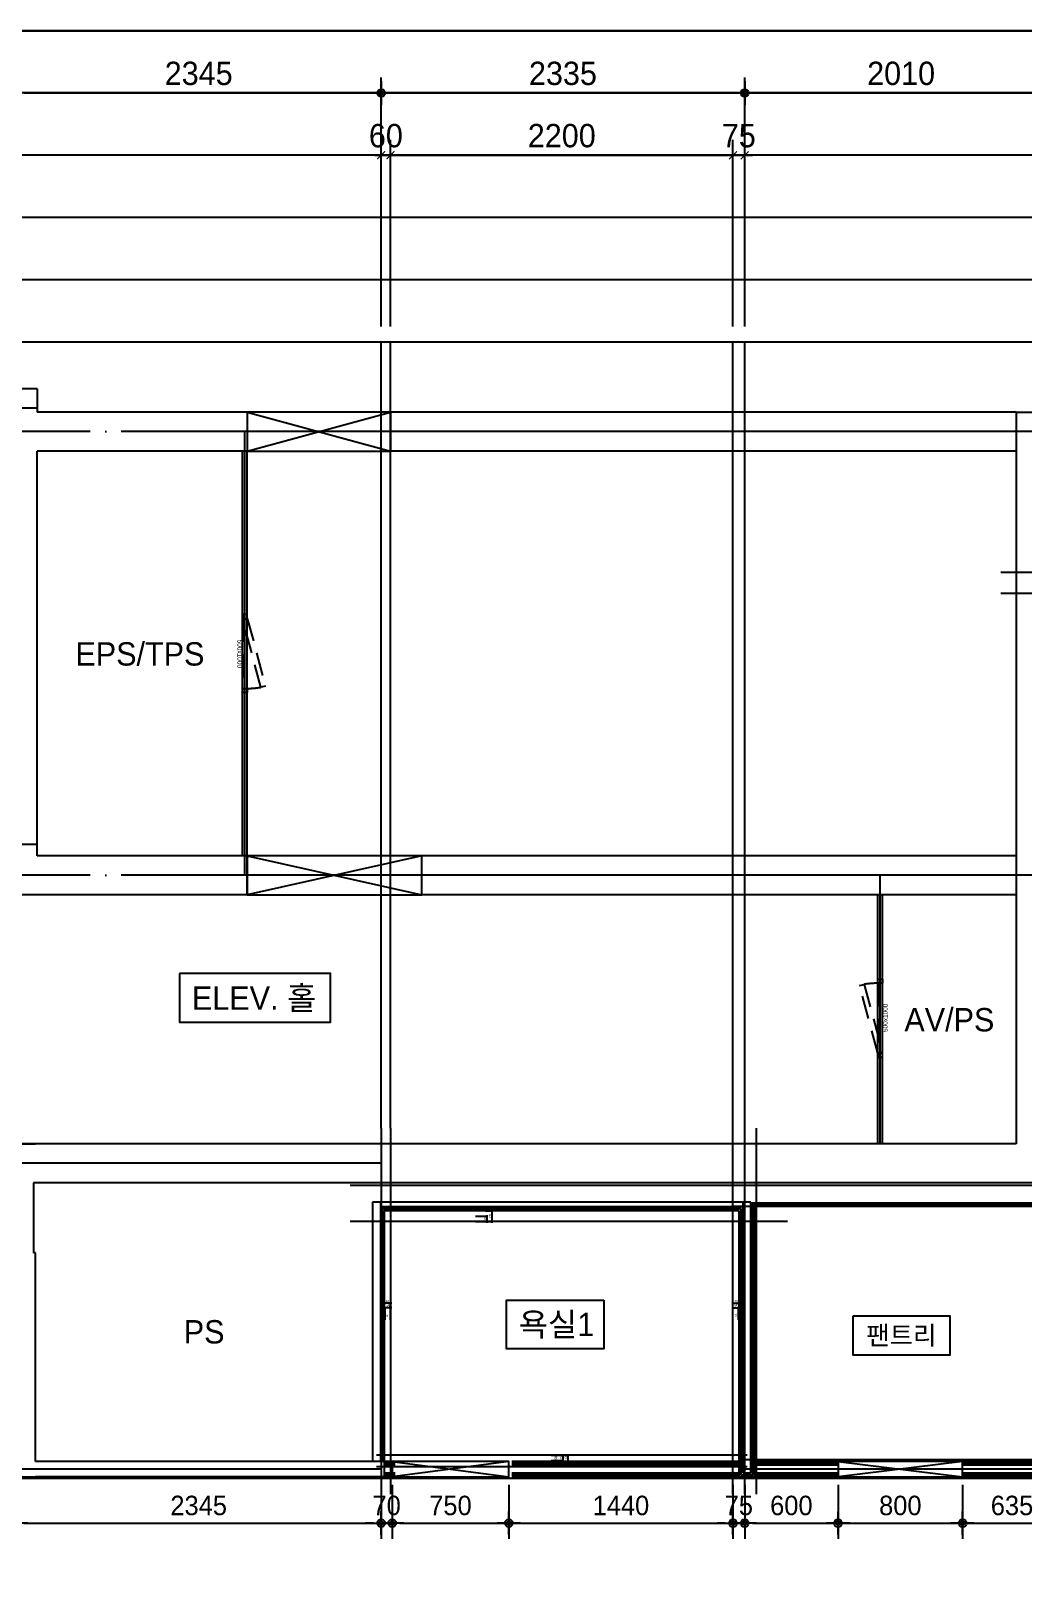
# Model space of a CAD drawing. Header units: millimetres. Extents: x 0 to 92204, y -190080 to 23760.
# Drawn here: x 69411 to 75787, y -176458 to -166588 of the extents above; entities that cross this region are included whole.
import ezdxf
from ezdxf.enums import TextEntityAlignment as Align

# ---------------------------------------------------------------- set-up
doc = ezdxf.new("R2010")
doc.units = ezdxf.units.MM
doc.header["$LTSCALE"] = 100
for name, pattern in [('AUDIT_D_220706163347-0', [0]), ('CEN', [62, 60, -1, 0, -1]), ('xr-101_102동-2F$0$HID', [2.3, 1.5, -0.8])]:
    doc.linetypes.add(name, pattern=pattern)
doc.layers.get('defpoints').update_dxf_attribs({"color": 139})
for name, color, linetype in [('A-STEEL', 4, 'Continuous'), ('AA-XXXX-DIMS', 7, 'Continuous'), ('AA-XXXX-TEXT#LEV', 3, 'Continuous'), ('CEN_CON', 1, 'CEN'), ('CEN_WALL', 12, 'CEN'), ('CONC', 2, 'Continuous'), ('DIM', 7, 'AUDIT_D_220706163347-0'), ('ELE3_CON', 7, 'Continuous'), ('MC', 135, 'Continuous'), ('ROM', 7, 'AUDIT_D_220706163347-0'), ('WAL_DRY', 7, 'Continuous'), ('xr-101_102동-2F$0$AA-DWXM-DOOR(PS점검구)', 4, 'xr-101_102동-2F$0$HID'), ('실명', 3, 'AUDIT_D_220706163347-0'), ('실명박스', 7, 'AUDIT_D_220706163347-0'), ('창호-open', 4, 'Continuous')]:
    doc.layers.add(name, color=color, linetype=linetype)
for name, color, linetype, plot in [('AA-XXXX-MC', 153, 'AUDIT_D_220706163347-0', False), ('Defpoint', 135, 'Continuous', False), ('U-131B(확장)$0$MC', 135, 'Continuous', False), ('xr-101_102동-2F$0$DEFPOINT', 231, 'Continuous', False)]:
    doc.layers.add(name, color=color, linetype=linetype, plot=plot)
doc.styles.add('HAUD01', font='Dotum.ttf')
doc.styles.add('xr-101_102동-2F$0$HAUD01', font='Dotum.ttf')
doc.styles.add('돋움', font='Dotum.ttf')
doc.styles.add('맑은고딕', font='malgun.ttf', dxfattribs={"width": 0.9})
doc.dimstyles.new('DIM-50', dxfattribs={"dimscale": 50, "dimtxt": 3, "dimasz": 1, "dimexe": 2, "dimexo": 2, "dimgap": 1, "dimtad": 1, "dimdec": 0, "dimzin": 0, "dimdsep": 46, "dimtxsty": '맑은고딕', "dimblk1": 'DIMDOT', "dimblk2": 'DIMDOT', "dimsah": 1, "dimcen": 0.09, "dimdle": 2, "dimclrd": 7, "dimclre": 7, "dimclrt": 3, "dimadec": 0, "dimazin": 0, "dimtfac": 1, "dimtdec": 0, "dimtix": 1, "dimtmove": 2, "dimatfit": 3, "dimldrblk": 'DIMDOT', "dimfxl": 1, "dimtolj": 1, "dimtzin": 0, "dimarcsym": 0})
doc.dimstyles.new('HAUD-100', dxfattribs={"dimscale": 100, "dimtxt": 3, "dimasz": 1, "dimexe": 0, "dimexo": 3, "dimgap": 1, "dimtad": 1, "dimdec": 0, "dimdsep": 46, "dimlunit": 6, "dimtxsty": 'HAUD01', "dimblk": 'DIMDOT', "dimcen": 2.5, "dimdle": 1.5, "dimclrd": 7, "dimclre": 7, "dimclrt": 3, "dimadec": 0, "dimazin": 0, "dimtfac": 1, "dimtdec": 0, "dimtix": 1, "dimtmove": 2, "dimatfit": 3, "dimfxl": 1, "dimtvp": 1, "dimtolj": 1, "dimtzin": 0, "dimarcsym": 0})
doc.dimstyles.new('MCDIM-50', dxfattribs={"dimscale": 50, "dimtxt": 3, "dimasz": 1, "dimexe": 2, "dimexo": 2, "dimgap": 1, "dimtad": 1, "dimdec": 0, "dimzin": 0, "dimdsep": 46, "dimtxsty": '맑은고딕', "dimblk1": 'ARCHTICK', "dimblk2": 'ARCHTICK', "dimsah": 1, "dimcen": 0.09, "dimdle": 2, "dimclrd": 7, "dimclre": 7, "dimclrt": 3, "dimadec": 0, "dimazin": 0, "dimtfac": 1, "dimtdec": 0, "dimtix": 1, "dimtmove": 2, "dimatfit": 3, "dimldrblk": 'ARCHTICK', "dimfxl": 1, "dimtolj": 1, "dimtzin": 0, "dimarcsym": 0})
doc.dimstyles.new('내부100', dxfattribs={"dimscale": 50, "dimtxt": 2.5, "dimasz": 1, "dimexe": 2, "dimexo": 1, "dimgap": 1, "dimtad": 1, "dimdec": 0, "dimzin": 0, "dimdsep": 46, "dimtxsty": '돋움', "dimblk1": 'DIMDOT', "dimblk2": 'DIMDOT', "dimsah": 1, "dimcen": 0.09, "dimdle": 2, "dimclrd": 7, "dimclre": 7, "dimclrt": 3, "dimadec": 0, "dimazin": 0, "dimtfac": 1, "dimtdec": 0, "dimtix": 1, "dimtmove": 2, "dimatfit": 3, "dimldrblk": 'DIMDOT', "dimfxl": 1, "dimtolj": 1, "dimtzin": 0, "dimarcsym": 0})

# ---------------------------------------------------------------- blocks, each defined once
blk = doc.blocks.new('A$C38A1636F')
at = {"layer": 'xr-101_102동-2F$0$AA-DWXM-DOOR(PS점검구)'}
for p, q in [((225, 0), (-225, 0)), ((-225, -30), (225, -30))]:
    blk.add_line(p, q, dxfattribs=at)
for points in [[(-250, 0), (-225, 0), (-225, -30), (-250, -30)], [(250, 0), (225, 0), (225, -30), (250, -30)], [(-209.7, -146.5), (-217.4, -117.5), (217.2, -1), (225, -30)]]:
    blk.add_lwpolyline(points, close=True, dxfattribs=at)
blk.add_arc((385.2, -21.3), 610.2, 180.81816, 189.07051, dxfattribs=at)
at = {"layer": 'xr-101_102동-2F$0$DEFPOINT', "style": 'xr-101_102동-2F$0$HAUD01'}
blk.add_text('500x1000', height=30, rotation=180, dxfattribs=at).set_placement((-2.5, 18.6), align=Align.MIDDLE_CENTER)
blk = doc.blocks.new('CO-101-23F', base_point=(132164.9, -37223.7))
at = {"layer": 'A-STEEL'}
for p, q in [((139694.9, -35373.7), (139694.9, -32773.7)), ((139724.9, -35373.7), (139724.9, -32773.7)), ((143774.9, -37223.7), (143774.9, -35623.7)), ((143804.9, -37223.7), (143804.9, -35623.7))]:
    blk.add_line(p, q, dxfattribs=at)
at = {"layer": 'CEN_CON'}
for p, q in [((138374.9, -32498.7), (135174.9, -32498.7)), ((144914.9, -32648.7), (138124.9, -32648.7)), ((135174.9, -35298.7), (138374.9, -35298.7)), ((144914.9, -35498.7), (138124.9, -35498.7)), ((143789.9, -37223.7), (143789.9, -35498.7))]:
    blk.add_line(p, q, dxfattribs=at)
at = {"layer": 'CEN_WALL'}
blk.add_line((139709.9, -35498.7), (139709.9, -32648.7), dxfattribs=at)
at = {"layer": 'CONC', "color": 2}
for p, q in [((138374.9, -32373.7), (135174.9, -32373.7)), ((138374.9, -32373.7), (138374.9, -32523.7)), ((139724.9, -32523.7), (138374.9, -32523.7)), ((139724.9, -32523.7), (139724.9, -32773.7)), ((144664.9, -32523.7), (140644.9, -32523.7)), ((140644.9, -32523.7), (140644.9, -32773.7)), ((138374.9, -35373.7), (138374.9, -32773.7)), ((139724.9, -32773.7), (138374.9, -32773.7)), ((144664.9, -32773.7), (140644.9, -32773.7)), ((139724.9, -35373.7), (138374.9, -35373.7)), ((139724.9, -35623.7), (139724.9, -35373.7)), ((144664.9, -35373.7), (140844.9, -35373.7)), ((140844.9, -35623.7), (140844.9, -35373.7)), ((139724.9, -35623.7), (138124.9, -35623.7)), ((144664.9, -35623.7), (140844.9, -35623.7))]:
    blk.add_line(p, q, dxfattribs=at)
at = {"layer": 'ELE3_CON'}
blk.add_line((139724.9, -32773.7), (140644.9, -32773.7), dxfattribs=at)
at = {"layer": 'AA-XXXX-TEXT#LEV'}
for p, rotation in [((139694.9, -34073.7), 89.99999999999999), ((143804.9, -36416.8), 270)]:
    blk.add_blockref('A$C38A1636F', p, dxfattribs=dict(at, rotation=rotation))
blk = doc.blocks.new('_Oblique')
at = {"color": 0, "linetype": 'ByBlock', "lineweight": -2}
blk.add_line((-0.5, -0.5), (0.5, 0.5), dxfattribs=at)
blk = doc.blocks.new('*D3975')
at = {"layer": 'Defpoint', "color": 7, "lineweight": -2, "transparency": 16777216}
for p, q in [((661.5, 1532.5), (661.5, 1582.5)), ((585.3, 1575), (661.5, 1575)), ((585.3, 1540), (661.5, 1540))]:
    blk.add_line(p, q, dxfattribs=at)
at = {"layer": 'defpoints', "color": 0, "transparency": 16777216}
for p in [(570.3, 1575), (570.3, 1540), (661.5, 1575)]:
    blk.add_point(p, dxfattribs=at)
at = {"layer": 'Defpoint', "color": 7, "lineweight": -2, "transparency": 16777216, "xscale": 5, "yscale": 5, "zscale": 5}
for p, rotation in [((661.5, 1575), 90), ((661.5, 1540), 270)]:
    blk.add_blockref('_Oblique', p, dxfattribs=dict(at, rotation=rotation))
at = {"layer": 'Defpoint', "color": 3, "transparency": 16777216, "insert": (649, 1557.5), "char_height": 15, "attachment_point": 5, "rotation": 90, "style": 'HAUD01'}
blk.add_mtext('\\A1;35', dxfattribs=at)
blk = doc.blocks.new('*D3976')
at = {"layer": 'Defpoint', "color": 7, "lineweight": -2, "transparency": 16777216}
for p, q in [((649.3, 1610), (692.3, 1610)), ((692.3, 1532.5), (692.3, 1617.5)), ((649.3, 1540), (692.3, 1540))]:
    blk.add_line(p, q, dxfattribs=at)
at = {"layer": 'defpoints', "color": 0, "transparency": 16777216}
for p in [(634.3, 1610), (692.3, 1610), (634.3, 1540)]:
    blk.add_point(p, dxfattribs=at)
at = {"layer": 'Defpoint', "color": 7, "lineweight": -2, "transparency": 16777216, "xscale": 5, "yscale": 5, "zscale": 5}
for p, rotation in [((692.3, 1610), 90), ((692.3, 1540), 270)]:
    blk.add_blockref('_Oblique', p, dxfattribs=dict(at, rotation=rotation))
at = {"layer": 'Defpoint', "color": 3, "transparency": 16777216, "insert": (679.8, 1575), "char_height": 15, "attachment_point": 5, "rotation": 90, "style": 'HAUD01'}
blk.add_mtext('\\A1;70', dxfattribs=at)
blk = doc.blocks.new('*D3977')
at = {"layer": 'Defpoint', "color": 7, "lineweight": -2, "transparency": 16777216}
for p, q in [((1135.5, 40), (1178.5, 40)), ((1178.5, 47.5), (1178.5, -7.5)), ((1135.5, 0), (1178.5, 0))]:
    blk.add_line(p, q, dxfattribs=at)
at = {"layer": 'defpoints', "color": 0, "transparency": 16777216}
for p in [(1120.5, 40), (1120.5, 0), (1178.5, 0)]:
    blk.add_point(p, dxfattribs=at)
at = {"layer": 'Defpoint', "color": 7, "lineweight": -2, "transparency": 16777216, "xscale": 5, "yscale": 5, "zscale": 5}
for p, rotation in [((1178.5, 40), 90), ((1178.5, 0), 270)]:
    blk.add_blockref('_Oblique', p, dxfattribs=dict(at, rotation=rotation))
at = {"layer": 'Defpoint', "color": 3, "transparency": 16777216, "insert": (1166, 20), "char_height": 15, "attachment_point": 5, "rotation": 90, "style": 'HAUD01'}
blk.add_mtext('\\A1;40', dxfattribs=at)
blk = doc.blocks.new('*D3978')
at = {"layer": 'Defpoint', "color": 7, "lineweight": -2, "transparency": 16777216}
for p, q in [((1071.5, 40), (1147.7, 40)), ((1071.5, 5), (1147.7, 5)), ((1147.7, 47.5), (1147.7, -2.5))]:
    blk.add_line(p, q, dxfattribs=at)
at = {"layer": 'defpoints', "color": 0, "transparency": 16777216}
for p in [(1056.5, 40), (1056.5, 5), (1147.7, 5)]:
    blk.add_point(p, dxfattribs=at)
at = {"layer": 'Defpoint', "color": 7, "lineweight": -2, "transparency": 16777216, "xscale": 5, "yscale": 5, "zscale": 5}
for p, rotation in [((1147.7, 40), 90), ((1147.7, 5), 270)]:
    blk.add_blockref('_Oblique', p, dxfattribs=dict(at, rotation=rotation))
at = {"layer": 'Defpoint', "color": 3, "transparency": 16777216, "insert": (1135.2, 22.5), "char_height": 15, "attachment_point": 5, "rotation": 90, "style": 'HAUD01'}
blk.add_mtext('\\A1;35', dxfattribs=at)
blk = doc.blocks.new('*D3979')
at = {"layer": 'Defpoint', "color": 7, "lineweight": -2, "transparency": 16777216}
for p, q in [((2232.5, 985.6), (2282.5, 985.6)), ((2240, 909.4), (2240, 985.6)), ((2275, 909.4), (2275, 985.6))]:
    blk.add_line(p, q, dxfattribs=at)
at = {"layer": 'defpoints', "color": 0, "transparency": 16777216}
for p in [(2240, 894.4), (2275, 985.6), (2275, 894.4)]:
    blk.add_point(p, dxfattribs=at)
at = {"layer": 'Defpoint', "color": 7, "lineweight": -2, "transparency": 16777216, "xscale": 5, "yscale": 5, "zscale": 5, "rotation": 180}
blk.add_blockref('_Oblique', (2240, 985.6), dxfattribs=at)
at = {"layer": 'Defpoint', "color": 7, "lineweight": -2, "transparency": 16777216, "xscale": 5, "yscale": 5, "zscale": 5}
blk.add_blockref('_Oblique', (2275, 985.6), dxfattribs=at)
at = {"layer": 'Defpoint', "color": 3, "transparency": 16777216, "insert": (2257.5, 998.2), "char_height": 15, "attachment_point": 5, "style": 'HAUD01'}
blk.add_mtext('\\A1;35', dxfattribs=at)
blk = doc.blocks.new('*D3980')
at = {"layer": 'Defpoint', "color": 7, "lineweight": -2, "transparency": 16777216}
for p, q in [((2232.5, 1016.5), (2287.5, 1016.5)), ((2240, 973.4), (2240, 1016.5)), ((2280, 973.4), (2280, 1016.5))]:
    blk.add_line(p, q, dxfattribs=at)
at = {"layer": 'defpoints', "color": 0, "transparency": 16777216}
for p in [(2280, 1016.5), (2240, 958.4), (2280, 958.4)]:
    blk.add_point(p, dxfattribs=at)
at = {"layer": 'Defpoint', "color": 7, "lineweight": -2, "transparency": 16777216, "xscale": 5, "yscale": 5, "zscale": 5, "rotation": 180}
blk.add_blockref('_Oblique', (2240, 1016.5), dxfattribs=at)
at = {"layer": 'Defpoint', "color": 7, "lineweight": -2, "transparency": 16777216, "xscale": 5, "yscale": 5, "zscale": 5}
blk.add_blockref('_Oblique', (2280, 1016.5), dxfattribs=at)
at = {"layer": 'Defpoint', "color": 3, "transparency": 16777216, "insert": (2260, 1029), "char_height": 15, "attachment_point": 5, "style": 'HAUD01'}
blk.add_mtext('\\A1;40', dxfattribs=at)
blk = doc.blocks.new('*D3981')
at = {"layer": 'Defpoint', "color": 7, "lineweight": -2, "transparency": 16777216}
for p, q in [((47.5, 985.6), (-2.5, 985.6)), ((5, 909.4), (5, 985.6)), ((40, 909.4), (40, 985.6))]:
    blk.add_line(p, q, dxfattribs=at)
at = {"layer": 'defpoints', "color": 0, "transparency": 16777216}
for p in [(5, 985.6), (5, 894.4), (40, 894.4)]:
    blk.add_point(p, dxfattribs=at)
at = {"layer": 'Defpoint', "color": 7, "lineweight": -2, "transparency": 16777216, "xscale": 5, "yscale": 5, "zscale": 5, "rotation": 180}
blk.add_blockref('_Oblique', (5, 985.6), dxfattribs=at)
at = {"layer": 'Defpoint', "color": 7, "lineweight": -2, "transparency": 16777216, "xscale": 5, "yscale": 5, "zscale": 5}
blk.add_blockref('_Oblique', (40, 985.6), dxfattribs=at)
at = {"layer": 'Defpoint', "color": 3, "transparency": 16777216, "insert": (22.5, 998.2), "char_height": 15, "attachment_point": 5, "style": 'HAUD01'}
blk.add_mtext('\\A1;35', dxfattribs=at)
blk = doc.blocks.new('*D3982')
at = {"layer": 'Defpoint', "color": 7, "lineweight": -2, "transparency": 16777216}
for p, q in [((47.5, 1016.5), (-7.5, 1016.5)), ((0, 973.4), (0, 1016.5)), ((40, 973.4), (40, 1016.5))]:
    blk.add_line(p, q, dxfattribs=at)
at = {"layer": 'defpoints', "color": 0, "transparency": 16777216}
for p in [(0, 1016.5), (0, 958.4), (40, 958.4)]:
    blk.add_point(p, dxfattribs=at)
at = {"layer": 'Defpoint', "color": 7, "lineweight": -2, "transparency": 16777216, "xscale": 5, "yscale": 5, "zscale": 5, "rotation": 180}
blk.add_blockref('_Oblique', (0, 1016.5), dxfattribs=at)
at = {"layer": 'Defpoint', "color": 7, "lineweight": -2, "transparency": 16777216, "xscale": 5, "yscale": 5, "zscale": 5}
blk.add_blockref('_Oblique', (40, 1016.5), dxfattribs=at)
at = {"layer": 'Defpoint', "color": 3, "transparency": 16777216, "insert": (20, 1029), "char_height": 15, "attachment_point": 5, "style": 'HAUD01'}
blk.add_mtext('\\A1;40', dxfattribs=at)
blk = doc.blocks.new('DIMDOT')
at = {"layer": 'AA-XXXX-DIMS'}
for p, q in [((-1.5, 0), (1.5, 0)), ((0, -1.5), (0, 1.5))]:
    blk.add_line(p, q, dxfattribs=at)
for radius in [0.5, 0.25]:
    blk.add_circle((0, 0), radius, dxfattribs=at)
blk = doc.blocks.new('*D2509')
at = {"layer": 'defpoints', "color": 0, "transparency": 16777216}
for p in [(21508.8, -190748.2), (19163.8, -192348.2), (21508.8, -192348.2)]:
    blk.add_point(p, dxfattribs=at)
at = {"layer": 'DIM', "color": 7, "lineweight": -2, "transparency": 16777216}
for p, q in [((19163.8, -192248.2), (19163.8, -190648.2)), ((21508.8, -192248.2), (21508.8, -190648.2)), ((19213.8, -190748.2), (21458.8, -190748.2))]:
    blk.add_line(p, q, dxfattribs=at)
at = {"layer": 'DIM', "color": 7, "lineweight": -2, "transparency": 16777216, "xscale": 50, "yscale": 50, "zscale": 50, "rotation": 180}
blk.add_blockref('DIMDOT', (19163.8, -190748.2), dxfattribs=at)
at = {"layer": 'DIM', "color": 7, "lineweight": -2, "transparency": 16777216, "xscale": 50, "yscale": 50, "zscale": 50}
blk.add_blockref('DIMDOT', (21508.8, -190748.2), dxfattribs=at)
at = {"layer": 'DIM', "color": 3, "transparency": 16777216, "insert": (20336.3, -190623.1), "char_height": 150, "attachment_point": 5, "style": 'HAUD01'}
blk.add_mtext('\\A1;2345', dxfattribs=at)
blk = doc.blocks.new('*D2510')
at = {"layer": 'defpoints', "color": 0, "transparency": 16777216}
for p in [(23843.8, -190748.2), (21508.8, -192348.2), (23843.8, -192348.2)]:
    blk.add_point(p, dxfattribs=at)
at = {"layer": 'DIM', "color": 7, "lineweight": -2, "transparency": 16777216}
for p, q in [((21508.8, -192248.2), (21508.8, -190648.2)), ((23843.8, -192248.2), (23843.8, -190648.2)), ((21558.8, -190748.2), (23793.8, -190748.2))]:
    blk.add_line(p, q, dxfattribs=at)
at = {"layer": 'DIM', "color": 7, "lineweight": -2, "transparency": 16777216, "xscale": 50, "yscale": 50, "zscale": 50, "rotation": 180}
blk.add_blockref('DIMDOT', (21508.8, -190748.2), dxfattribs=at)
at = {"layer": 'DIM', "color": 7, "lineweight": -2, "transparency": 16777216, "xscale": 50, "yscale": 50, "zscale": 50}
blk.add_blockref('DIMDOT', (23843.8, -190748.2), dxfattribs=at)
at = {"layer": 'DIM', "color": 3, "transparency": 16777216, "insert": (22676.3, -190623.1), "char_height": 150, "attachment_point": 5, "style": 'HAUD01'}
blk.add_mtext('\\A1;2335', dxfattribs=at)
blk = doc.blocks.new('*D2511')
at = {"layer": 'defpoints', "color": 0, "transparency": 16777216}
for p in [(25853.8, -190748.2), (23843.8, -192348.2), (25853.8, -192348.2)]:
    blk.add_point(p, dxfattribs=at)
at = {"layer": 'DIM', "color": 7, "lineweight": -2, "transparency": 16777216}
for p, q in [((23843.8, -192248.2), (23843.8, -190648.2)), ((25853.8, -192248.2), (25853.8, -190648.2)), ((23893.8, -190748.2), (25803.8, -190748.2))]:
    blk.add_line(p, q, dxfattribs=at)
at = {"layer": 'DIM', "color": 7, "lineweight": -2, "transparency": 16777216, "xscale": 50, "yscale": 50, "zscale": 50, "rotation": 180}
blk.add_blockref('DIMDOT', (23843.8, -190748.2), dxfattribs=at)
at = {"layer": 'DIM', "color": 7, "lineweight": -2, "transparency": 16777216, "xscale": 50, "yscale": 50, "zscale": 50}
blk.add_blockref('DIMDOT', (25853.8, -190748.2), dxfattribs=at)
at = {"layer": 'DIM', "color": 3, "transparency": 16777216, "insert": (24848.8, -190623.1), "char_height": 150, "attachment_point": 5, "style": 'HAUD01'}
blk.add_mtext('\\A1;2010', dxfattribs=at)
blk = doc.blocks.new('*D2515')
at = {"layer": 'defpoints', "color": 0, "transparency": 16777216}
for p in [(31543.8, -190348.2), (4533.8, -192348.2), (31543.8, -192348.2)]:
    blk.add_point(p, dxfattribs=at)
at = {"layer": 'DIM', "color": 7, "lineweight": -2, "transparency": 16777216}
for p, q in [((4533.8, -192248.2), (4533.8, -190248.2)), ((31543.8, -192248.2), (31543.8, -190248.2)), ((4583.8, -190348.2), (31493.8, -190348.2))]:
    blk.add_line(p, q, dxfattribs=at)
at = {"layer": 'DIM', "color": 7, "lineweight": -2, "transparency": 16777216, "xscale": 50, "yscale": 50, "zscale": 50, "rotation": 180}
blk.add_blockref('DIMDOT', (4533.8, -190348.2), dxfattribs=at)
at = {"layer": 'DIM', "color": 7, "lineweight": -2, "transparency": 16777216, "xscale": 50, "yscale": 50, "zscale": 50}
blk.add_blockref('DIMDOT', (31543.8, -190348.2), dxfattribs=at)
at = {"layer": 'DIM', "color": 3, "transparency": 16777216, "insert": (18038.8, -190223.1), "char_height": 150, "attachment_point": 5, "style": 'HAUD01'}
blk.add_mtext('\\A1;27010', dxfattribs=at)
blk = doc.blocks.new('_ArchTick')
at = {"color": 0, "linetype": 'ByBlock', "const_width": 0.15}
blk.add_lwpolyline([(-0.5, -0.5), (0.5, 0.5)], dxfattribs=at)
blk = doc.blocks.new('*D2528')
at = {"layer": 'defpoints', "color": 0, "linetype": 'ByBlock', "transparency": 16777216}
for p in [(21568.8, -191148.2), (21508.8, -192348.2), (21568.8, -192348.2)]:
    blk.add_point(p, dxfattribs=at)
at = {"layer": 'DIM', "color": 7, "linetype": 'ByBlock', "lineweight": -2, "transparency": 16777216}
for p, q in [((21508.8, -192248.2), (21508.8, -191048.2)), ((21568.8, -192248.2), (21568.8, -191048.2)), ((21508.8, -191148.2), (21458.8, -191148.2)), ((21508.8, -191148.2), (21568.8, -191148.2)), ((21568.8, -191148.2), (21618.8, -191148.2))]:
    blk.add_line(p, q, dxfattribs=at)
at = {"layer": 'DIM', "color": 7, "linetype": 'ByBlock', "lineweight": -2, "transparency": 16777216, "xscale": 50, "yscale": 50, "zscale": 50}
blk.add_blockref('_ArchTick', (21508.8, -191148.2), dxfattribs=at)
at = {"layer": 'DIM', "color": 7, "linetype": 'ByBlock', "lineweight": -2, "transparency": 16777216, "xscale": 50, "yscale": 50, "zscale": 50, "rotation": 180}
blk.add_blockref('_ArchTick', (21568.8, -191148.2), dxfattribs=at)
at = {"layer": 'DIM', "color": 3, "linetype": 'ByBlock', "transparency": 16777216, "insert": (21538.8, -191023.1), "char_height": 150, "attachment_point": 5, "style": 'HAUD01'}
blk.add_mtext('\\A1;60', dxfattribs=at)
blk = doc.blocks.new('*D2529')
at = {"layer": 'defpoints', "color": 0, "linetype": 'ByBlock', "transparency": 16777216}
for p in [(23768.8, -191148.2), (21568.8, -192348.2), (23768.8, -192348.2)]:
    blk.add_point(p, dxfattribs=at)
at = {"layer": 'DIM', "color": 7, "linetype": 'ByBlock', "lineweight": -2, "transparency": 16777216}
for p, q in [((21568.8, -192248.2), (21568.8, -191048.2)), ((23768.8, -192248.2), (23768.8, -191048.2)), ((21468.8, -191148.2), (23868.8, -191148.2))]:
    blk.add_line(p, q, dxfattribs=at)
at = {"layer": 'DIM', "color": 7, "linetype": 'ByBlock', "lineweight": -2, "transparency": 16777216, "xscale": 50, "yscale": 50, "zscale": 50, "rotation": 180}
blk.add_blockref('_ArchTick', (21568.8, -191148.2), dxfattribs=at)
at = {"layer": 'DIM', "color": 7, "linetype": 'ByBlock', "lineweight": -2, "transparency": 16777216, "xscale": 50, "yscale": 50, "zscale": 50}
blk.add_blockref('_ArchTick', (23768.8, -191148.2), dxfattribs=at)
at = {"layer": 'DIM', "color": 3, "linetype": 'ByBlock', "transparency": 16777216, "insert": (22668.8, -191023.1), "char_height": 150, "attachment_point": 5, "style": 'HAUD01'}
blk.add_mtext('\\A1;2200', dxfattribs=at)
blk = doc.blocks.new('*D2530')
at = {"layer": 'defpoints', "color": 0, "linetype": 'ByBlock', "transparency": 16777216}
for p in [(23843.8, -191148.2), (23768.8, -192348.2), (23843.8, -192348.2)]:
    blk.add_point(p, dxfattribs=at)
at = {"layer": 'DIM', "color": 7, "linetype": 'ByBlock', "lineweight": -2, "transparency": 16777216}
for p, q in [((23768.8, -192248.2), (23768.8, -191048.2)), ((23843.8, -192248.2), (23843.8, -191048.2)), ((23768.8, -191148.2), (23718.8, -191148.2)), ((23768.8, -191148.2), (23843.8, -191148.2)), ((23843.8, -191148.2), (23893.8, -191148.2))]:
    blk.add_line(p, q, dxfattribs=at)
at = {"layer": 'DIM', "color": 7, "linetype": 'ByBlock', "lineweight": -2, "transparency": 16777216, "xscale": 50, "yscale": 50, "zscale": 50}
blk.add_blockref('_ArchTick', (23768.8, -191148.2), dxfattribs=at)
at = {"layer": 'DIM', "color": 7, "linetype": 'ByBlock', "lineweight": -2, "transparency": 16777216, "xscale": 50, "yscale": 50, "zscale": 50, "rotation": 180}
blk.add_blockref('_ArchTick', (23843.8, -191148.2), dxfattribs=at)
at = {"layer": 'DIM', "color": 3, "linetype": 'ByBlock', "transparency": 16777216, "insert": (23806.3, -191023.1), "char_height": 150, "attachment_point": 5, "style": 'HAUD01'}
blk.add_mtext('\\A1;75', dxfattribs=at)
blk = doc.blocks.new('*D1522')
at = {"layer": 'defpoints', "color": 0, "transparency": 16777216}
for p in [(69317.7, -175878.2), (71662.7, -175878.2), (71662.7, -176174.6)]:
    blk.add_point(p, dxfattribs=at)
at = {"layer": 'DIM', "color": 7, "lineweight": -2, "transparency": 16777216}
for p, q in [((69317.7, -175928.2), (69317.7, -176274.6)), ((71662.7, -175928.2), (71662.7, -176274.6)), ((69367.7, -176174.6), (71612.7, -176174.6))]:
    blk.add_line(p, q, dxfattribs=at)
at = {"layer": 'DIM', "color": 7, "lineweight": -2, "transparency": 16777216, "xscale": 50, "yscale": 50, "zscale": 50, "rotation": 180}
blk.add_blockref('DIMDOT', (69317.7, -176174.6), dxfattribs=at)
at = {"layer": 'DIM', "color": 7, "lineweight": -2, "transparency": 16777216, "xscale": 50, "yscale": 50, "zscale": 50}
blk.add_blockref('DIMDOT', (71662.7, -176174.6), dxfattribs=at)
at = {"layer": 'DIM', "color": 3, "transparency": 16777216, "insert": (70490.2, -176062), "char_height": 125, "attachment_point": 5, "style": '돋움'}
blk.add_mtext('\\A1;2345', dxfattribs=at)
blk = doc.blocks.new('*D1523')
at = {"layer": 'defpoints', "color": 0, "transparency": 16777216}
for p in [(71662.7, -175878.2), (71732.7, -175878.2), (71732.7, -176174.6)]:
    blk.add_point(p, dxfattribs=at)
at = {"layer": 'DIM', "color": 7, "lineweight": -2, "transparency": 16777216}
for p, q in [((71662.7, -175928.2), (71662.7, -176274.6)), ((71732.7, -175928.2), (71732.7, -176274.6)), ((71612.7, -176174.6), (71562.7, -176174.6)), ((71662.7, -176174.6), (71732.7, -176174.6)), ((71782.7, -176174.6), (71832.7, -176174.6))]:
    blk.add_line(p, q, dxfattribs=at)
at = {"layer": 'DIM', "color": 7, "lineweight": -2, "transparency": 16777216, "xscale": 50, "yscale": 50, "zscale": 50}
blk.add_blockref('DIMDOT', (71662.7, -176174.6), dxfattribs=at)
at = {"layer": 'DIM', "color": 7, "lineweight": -2, "transparency": 16777216, "xscale": 50, "yscale": 50, "zscale": 50, "rotation": 180}
blk.add_blockref('DIMDOT', (71732.7, -176174.6), dxfattribs=at)
at = {"layer": 'DIM', "color": 3, "transparency": 16777216, "insert": (71697.7, -176062), "char_height": 125, "attachment_point": 5, "style": '돋움'}
blk.add_mtext('\\A1;70', dxfattribs=at)
blk = doc.blocks.new('*D1524')
at = {"layer": 'defpoints', "color": 0, "transparency": 16777216}
for p in [(71732.7, -175878.2), (72482.7, -175878.2), (72482.7, -176174.6)]:
    blk.add_point(p, dxfattribs=at)
at = {"layer": 'DIM', "color": 7, "lineweight": -2, "transparency": 16777216}
for p, q in [((71732.7, -175928.2), (71732.7, -176274.6)), ((72482.7, -175928.2), (72482.7, -176274.6)), ((71782.7, -176174.6), (72432.7, -176174.6))]:
    blk.add_line(p, q, dxfattribs=at)
at = {"layer": 'DIM', "color": 7, "lineweight": -2, "transparency": 16777216, "xscale": 50, "yscale": 50, "zscale": 50, "rotation": 180}
blk.add_blockref('DIMDOT', (71732.7, -176174.6), dxfattribs=at)
at = {"layer": 'DIM', "color": 7, "lineweight": -2, "transparency": 16777216, "xscale": 50, "yscale": 50, "zscale": 50}
blk.add_blockref('DIMDOT', (72482.7, -176174.6), dxfattribs=at)
at = {"layer": 'DIM', "color": 3, "transparency": 16777216, "insert": (72107.7, -176062), "char_height": 125, "attachment_point": 5, "style": '돋움'}
blk.add_mtext('\\A1;750', dxfattribs=at)
blk = doc.blocks.new('*D1525')
at = {"layer": 'defpoints', "color": 0, "transparency": 16777216}
for p in [(72482.7, -175878.2), (73922.7, -175878.2), (73922.7, -176174.6)]:
    blk.add_point(p, dxfattribs=at)
at = {"layer": 'DIM', "color": 7, "lineweight": -2, "transparency": 16777216}
for p, q in [((72482.7, -175928.2), (72482.7, -176274.6)), ((73922.7, -175928.2), (73922.7, -176274.6)), ((72532.7, -176174.6), (73872.7, -176174.6))]:
    blk.add_line(p, q, dxfattribs=at)
at = {"layer": 'DIM', "color": 7, "lineweight": -2, "transparency": 16777216, "xscale": 50, "yscale": 50, "zscale": 50, "rotation": 180}
blk.add_blockref('DIMDOT', (72482.7, -176174.6), dxfattribs=at)
at = {"layer": 'DIM', "color": 7, "lineweight": -2, "transparency": 16777216, "xscale": 50, "yscale": 50, "zscale": 50}
blk.add_blockref('DIMDOT', (73922.7, -176174.6), dxfattribs=at)
at = {"layer": 'DIM', "color": 3, "transparency": 16777216, "insert": (73202.7, -176062), "char_height": 125, "attachment_point": 5, "style": '돋움'}
blk.add_mtext('\\A1;1440', dxfattribs=at)
blk = doc.blocks.new('*D1526')
at = {"layer": 'defpoints', "color": 0, "transparency": 16777216}
for p in [(73922.7, -175878.2), (73997.7, -175878.2), (73997.7, -176174.6)]:
    blk.add_point(p, dxfattribs=at)
at = {"layer": 'DIM', "color": 7, "lineweight": -2, "transparency": 16777216}
for p, q in [((73922.7, -175928.2), (73922.7, -176274.6)), ((73997.7, -175928.2), (73997.7, -176274.6)), ((73872.7, -176174.6), (73822.7, -176174.6)), ((73922.7, -176174.6), (73997.7, -176174.6)), ((74047.7, -176174.6), (74097.7, -176174.6))]:
    blk.add_line(p, q, dxfattribs=at)
at = {"layer": 'DIM', "color": 7, "lineweight": -2, "transparency": 16777216, "xscale": 50, "yscale": 50, "zscale": 50}
blk.add_blockref('DIMDOT', (73922.7, -176174.6), dxfattribs=at)
at = {"layer": 'DIM', "color": 7, "lineweight": -2, "transparency": 16777216, "xscale": 50, "yscale": 50, "zscale": 50, "rotation": 180}
blk.add_blockref('DIMDOT', (73997.7, -176174.6), dxfattribs=at)
at = {"layer": 'DIM', "color": 3, "transparency": 16777216, "insert": (73960.2, -176062), "char_height": 125, "attachment_point": 5, "style": '돋움'}
blk.add_mtext('\\A1;75', dxfattribs=at)
blk = doc.blocks.new('*D1527')
at = {"layer": 'defpoints', "color": 0, "transparency": 16777216}
for p in [(73997.7, -175878.2), (74597.7, -175878.2), (74597.7, -176174.6)]:
    blk.add_point(p, dxfattribs=at)
at = {"layer": 'DIM', "color": 7, "lineweight": -2, "transparency": 16777216}
for p, q in [((73997.7, -175928.2), (73997.7, -176274.6)), ((74597.7, -175928.2), (74597.7, -176274.6)), ((74047.7, -176174.6), (74547.7, -176174.6))]:
    blk.add_line(p, q, dxfattribs=at)
at = {"layer": 'DIM', "color": 7, "lineweight": -2, "transparency": 16777216, "xscale": 50, "yscale": 50, "zscale": 50, "rotation": 180}
blk.add_blockref('DIMDOT', (73997.7, -176174.6), dxfattribs=at)
at = {"layer": 'DIM', "color": 7, "lineweight": -2, "transparency": 16777216, "xscale": 50, "yscale": 50, "zscale": 50}
blk.add_blockref('DIMDOT', (74597.7, -176174.6), dxfattribs=at)
at = {"layer": 'DIM', "color": 3, "transparency": 16777216, "insert": (74297.7, -176062), "char_height": 125, "attachment_point": 5, "style": '돋움'}
blk.add_mtext('\\A1;600', dxfattribs=at)
blk = doc.blocks.new('*D1528')
at = {"layer": 'defpoints', "color": 0, "transparency": 16777216}
for p in [(74597.7, -175878.2), (75397.7, -175878.2), (75397.7, -176174.6)]:
    blk.add_point(p, dxfattribs=at)
at = {"layer": 'DIM', "color": 7, "lineweight": -2, "transparency": 16777216}
for p, q in [((74597.7, -175928.2), (74597.7, -176274.6)), ((75397.7, -175928.2), (75397.7, -176274.6)), ((74647.7, -176174.6), (75347.7, -176174.6))]:
    blk.add_line(p, q, dxfattribs=at)
at = {"layer": 'DIM', "color": 7, "lineweight": -2, "transparency": 16777216, "xscale": 50, "yscale": 50, "zscale": 50, "rotation": 180}
blk.add_blockref('DIMDOT', (74597.7, -176174.6), dxfattribs=at)
at = {"layer": 'DIM', "color": 7, "lineweight": -2, "transparency": 16777216, "xscale": 50, "yscale": 50, "zscale": 50}
blk.add_blockref('DIMDOT', (75397.7, -176174.6), dxfattribs=at)
at = {"layer": 'DIM', "color": 3, "transparency": 16777216, "insert": (74997.7, -176062), "char_height": 125, "attachment_point": 5, "style": '돋움'}
blk.add_mtext('\\A1;800', dxfattribs=at)
blk = doc.blocks.new('*D1529')
at = {"layer": 'defpoints', "color": 0, "transparency": 16777216}
for p in [(75397.7, -175878.2), (76032.7, -175878.2), (76032.7, -176174.6)]:
    blk.add_point(p, dxfattribs=at)
at = {"layer": 'DIM', "color": 7, "lineweight": -2, "transparency": 16777216}
for p, q in [((75397.7, -175928.2), (75397.7, -176274.6)), ((76032.7, -175928.2), (76032.7, -176274.6)), ((75447.7, -176174.6), (75982.7, -176174.6))]:
    blk.add_line(p, q, dxfattribs=at)
at = {"layer": 'DIM', "color": 7, "lineweight": -2, "transparency": 16777216, "xscale": 50, "yscale": 50, "zscale": 50, "rotation": 180}
blk.add_blockref('DIMDOT', (75397.7, -176174.6), dxfattribs=at)
at = {"layer": 'DIM', "color": 7, "lineweight": -2, "transparency": 16777216, "xscale": 50, "yscale": 50, "zscale": 50}
blk.add_blockref('DIMDOT', (76032.7, -176174.6), dxfattribs=at)
at = {"layer": 'DIM', "color": 3, "transparency": 16777216, "insert": (75715.2, -176062), "char_height": 125, "attachment_point": 5, "style": '돋움'}
blk.add_mtext('\\A1;635', dxfattribs=at)
blk = doc.blocks.new('A$C747e36c8')
at = {"layer": 'Defpoint'}
for p, q in [((2280, 1610), (0, 1610)), ((0, 1610), (0, 0)), ((2280, 1610), (2280, 0)), ((0, 0), (70, 0)), ((820, 0), (2280, 0))]:
    blk.add_line(p, q, dxfattribs=at)
at = {"layer": 'Defpoint', "style": 'HAUD01', "width": 0.8}
for p in [(-3.42894, 931.22561), (2249.95269, 931.22561)]:
    blk.add_text('경량', height=15, dxfattribs=at).set_placement(p)
blk.add_text('경량', height=15, rotation=270, dxfattribs=at).set_placement((1093.25867, 38.04311))
at = {"layer": 'Defpoint'}
for base, p1, p2, angle, picture, middle in [((661.51234, 1575), (570.2876, 1540), (570.2876, 1575), 90, '*D3975', (649.00216, 1557.5)), ((692.31821, 1610), (634.31107, 1540), (634.31107, 1610), 90, '*D3976', (679.80803, 1575)), ((0, 1016.45181), (40, 958.44467), (0, 958.44467), 180, '*D3982', (20, 1028.96199)), ((5, 985.64594), (40, 894.4212), (5, 894.4212), 180, '*D3981', (22.5, 998.15612)), ((1147.67899, 5), (1056.45425, 40), (1056.45425, 5), 270, '*D3978', (1135.16882, 22.5)), ((1178.48486, 0), (1120.47772, 40), (1120.47772, 0), 270, '*D3977', (1165.97469, 20))]:
    dim = blk.add_linear_dim(base=base, p1=p1, p2=p2, angle=angle, dimstyle='HAUD-100', override={"dimscale": 5, "dimdec": 4, "dimblk1": 'Oblique', "dimblk2": 'Oblique', "dimsah": 1}, dxfattribs=at)
    dim.commit()
    dim.dimension.update_dxf_attribs({"geometry": picture, "text_midpoint": middle})
for base, p1, p2, picture, middle in [((2280, 1016.45181), (2240, 958.44467), (2280, 958.44467), '*D3980', (2260, 1028.96199)), ((2275, 985.64594), (2240, 894.4212), (2275, 894.4212), '*D3979', (2257.5, 998.15612))]:
    dim = blk.add_linear_dim(base=base, p1=p1, p2=p2, dimstyle='HAUD-100', override={"dimscale": 5, "dimdec": 4, "dimblk1": 'Oblique', "dimblk2": 'Oblique', "dimsah": 1}, dxfattribs=at)
    dim.commit()
    dim.dimension.update_dxf_attribs({"geometry": picture, "text_midpoint": middle})
blk = doc.blocks.new('U-131B(확장)', base_point=(284085.3, -109269.8))
at = {"layer": 'CEN_CON'}
for p, q in [((309900.3, -97419.8), (305345.3, -97419.8)), ((313920.3, -98324.8), (305345.3, -98324.8)), ((301365.3, -102119.8), (299020.3, -102119.8)), ((301165.3, -102259.8), (305945.3, -102259.8))]:
    blk.add_line(p, q, dxfattribs=at)
at = {"layer": 'CEN_WALL'}
for p, q in [((301365.3, -101894.8), (301365.3, -104244.8)), ((303700.3, -104244.8), (303700.3, -101894.8)), ((301365.3, -104084.8), (299020.3, -104084.8)), ((303715.3, -104069.8), (301335.3, -104069.8)), ((305945.3, -104084.8), (303700.3, -104084.8))]:
    blk.add_line(p, q, dxfattribs=at)
at = {"layer": 'CONC'}
for p, q in [((305445.3, -97294.8), (305445.3, -101994.8)), ((305445.3, -97294.8), (311400.3, -97294.8)), ((296685.3, -101994.8), (299145.3, -101994.8)), ((305445.3, -101994.8), (299020.3, -101994.8)), ((305695.3, -102244.8), (299132.3, -102244.8)), ((299132.3, -102244.8), (299132.3, -102694.8)), ((299145.3, -102694.8), (299132.3, -102694.8)), ((299145.3, -104034.8), (299145.3, -102694.8)), ((301385.3, -104034.8), (299145.3, -104034.8)), ((301385.3, -104034.8), (301385.3, -104134.8)), ((299020.3, -104134.8), (299145.3, -104134.8)), ((301385.3, -104134.8), (299145.3, -104134.8))]:
    blk.add_line(p, q, dxfattribs=at)
at = {"layer": 'MC'}
for p, q in [((313920.3, -98459.8), (305345.3, -98459.8)), ((301425.3, -101894.8), (301425.3, -104244.8)), ((303625.3, -104244.8), (303625.3, -101894.8)), ((303775.3, -104244.8), (303775.3, -101894.8)), ((303615.3, -102394.8), (305945.3, -102394.8)), ((303975.3, -102494.8), (301165.3, -102494.8)), ((303715.3, -103994.8), (301335.3, -103994.8)), ((305945.3, -104024.8), (303700.3, -104024.8)), ((305945.3, -104144.8), (299020.3, -104144.8))]:
    blk.add_line(p, q, dxfattribs=at)
at = {"layer": 'U-131B(확장)$0$MC'}
blk.add_line((303625.3, -104244.8), (303625.3, -101894.8), dxfattribs=at)
at = {"layer": 'WAL_DRY'}
for p, q in [((301310.3, -102369.8), (301310.3, -104034.8)), ((301360.3, -102369.8), (301310.3, -102369.8)), ((301360.3, -102369.8), (301360.3, -104034.8)), ((303690.3, -102369.8), (301360.3, -102369.8)), ((303690.3, -102399.8), (301360.3, -102399.8)), ((301372.8, -102412.3), (301372.8, -104034.8)), ((303677.8, -102412.3), (301372.8, -102412.3)), ((301385.3, -102424.8), (301385.3, -104034.8)), ((303665.3, -102424.8), (301385.3, -102424.8)), ((303665.3, -104134.8), (303665.3, -102424.8)), ((303677.8, -104122.3), (303677.8, -102412.3)), ((303690.3, -104109.8), (303690.3, -102369.8)), ((303740.3, -102369.8), (303690.3, -102369.8)), ((303740.3, -104109.8), (303740.3, -102369.8)), ((303740.3, -102374.8), (305635.3, -102374.8)), ((303740.3, -102384.8), (305635.3, -102384.8)), ((303752.8, -104122.3), (303752.8, -102384.8)), ((303765.3, -104134.8), (303765.3, -102384.8)), ((301455.3, -104034.8), (301385.3, -104034.8)), ((301455.3, -104047.3), (301385.3, -104047.3)), ((301455.3, -104059.8), (301385.3, -104059.8)), ((301455.3, -104109.8), (301385.3, -104109.8)), ((301455.3, -104122.3), (301385.3, -104122.3)), ((303665.3, -104034.8), (302205.3, -104034.8)), ((303665.3, -104047.3), (302205.3, -104047.3)), ((303665.3, -104059.8), (302205.3, -104059.8)), ((303665.3, -104109.8), (302205.3, -104109.8)), ((303665.3, -104122.3), (302205.3, -104122.3)), ((303752.8, -104122.3), (303677.8, -104122.3)), ((303740.3, -104109.8), (303690.3, -104109.8)), ((304300.3, -104034.8), (303765.3, -104034.8)), ((304300.3, -104047.3), (303765.3, -104047.3)), ((304300.3, -104059.8), (303765.3, -104059.8)), ((304300.3, -104109.8), (303765.3, -104109.8)), ((304300.3, -104122.3), (303765.3, -104122.3)), ((305635.3, -104034.8), (305100.3, -104034.8)), ((305635.3, -104047.3), (305100.3, -104047.3)), ((305635.3, -104059.8), (305100.3, -104059.8)), ((305635.3, -104109.8), (305100.3, -104109.8)), ((305635.3, -104122.3), (305100.3, -104122.3)), ((301435.3, -104134.8), (301385.3, -104134.8)), ((303665.3, -104134.8), (302205.3, -104134.8)), ((303765.3, -104134.8), (303665.3, -104134.8)), ((304300.3, -104134.8), (303765.3, -104134.8)), ((305635.3, -104134.8), (305100.3, -104134.8))]:
    blk.add_line(p, q, dxfattribs=at)
blk.add_blockref('A$C747e36c8', (301385.3, -104034.8))
blk = doc.blocks.new('DIM-1108')
at = {"layer": 'DIM'}
for base, p1, p2, picture, middle in [((31543.8, -190348.2), (4533.8, -192348.2), (31543.8, -192348.2), '*D2515', (18038.8, -190223.1)), ((21508.8, -190748.2), (19163.8, -192348.2), (21508.8, -192348.2), '*D2509', (20336.3, -190623.1)), ((23843.8, -190748.2), (21508.8, -192348.2), (23843.8, -192348.2), '*D2510', (22676.3, -190623.1)), ((25853.8, -190748.2), (23843.8, -192348.2), (25853.8, -192348.2), '*D2511', (24848.8, -190623.1))]:
    dim = blk.add_linear_dim(base=base, p1=p1, p2=p2, dimstyle='DIM-50', override={"dimscale": 50, "dimtxsty": 'HAUD01'}, dxfattribs=at)
    dim.commit()
    dim.dimension.update_dxf_attribs({"geometry": picture, "text_midpoint": middle})
at = {"layer": 'DIM', "linetype": 'ByBlock'}
for base, p1, p2, picture, middle in [((21568.8, -191148.2), (21508.8, -192348.2), (21568.8, -192348.2), '*D2528', (21538.8, -191023.1)), ((23768.8, -191148.2), (21568.8, -192348.2), (23768.8, -192348.2), '*D2529', (22668.8, -191023.1)), ((23843.8, -191148.2), (23768.8, -192348.2), (23843.8, -192348.2), '*D2530', (23806.3, -191023.1))]:
    dim = blk.add_linear_dim(base=base, p1=p1, p2=p2, dimstyle='MCDIM-50', override={"dimtxsty": 'HAUD01'}, dxfattribs=at)
    dim.commit()
    dim.dimension.update_dxf_attribs({"geometry": picture, "text_midpoint": middle})

msp = doc.modelspace()

# ---------------------------------------------------------------- linework, layer by layer
at = {"layer": 'AA-XXXX-MC'}
for p, q in [((71722.7, -173638.2), (71722.7, -168588.2)), ((73922.7, -173638.2), (73922.7, -168588.2))]:
    msp.add_line(p, q, dxfattribs=at)
at = {"layer": 'CEN_CON'}
for p, q in [((71662.7, -173638.2), (71662.7, -168588.2)), ((73997.7, -173638.2), (73997.7, -168588.2))]:
    msp.add_line(p, q, dxfattribs=at)
at = {"layer": 'defpoints'}
for points in [[(86817.7, -166588.2), (52082.7, -166588.2), (52082.7, -183313.2), (86817.7, -183313.2)], [(86417.7, -166988.2), (52482.7, -166988.2), (52482.7, -182913.2), (86417.7, -182913.2)], [(86017.7, -167388.2), (52882.7, -167388.2), (52882.7, -182513.2), (86017.7, -182513.2)], [(85617.7, -167788.2), (53282.7, -167788.2), (53282.7, -182113.2), (85617.7, -182113.2)], [(85217.7, -168188.2), (53682.7, -168188.2), (53682.7, -181713.2), (85217.7, -181713.2)], [(84817.7, -168588.2), (54082.7, -168588.2), (54082.7, -181313.2), (84817.7, -181313.2)]]:
    msp.add_lwpolyline(points, close=True, dxfattribs=at)
at = {"layer": '실명박스'}
for points in [[(70367.4, -172643.9), (70367.4, -172956.4), (71336.4, -172956.4), (71336.4, -172643.9)], [(73092.7, -174742.5), (73092.7, -175055), (72467.7, -175055), (72467.7, -174742.5)], [(74692.8, -174844.3), (74692.8, -175094.3), (75318.1, -175094.3), (75318.1, -174844.3)]]:
    msp.add_lwpolyline(points, close=True, dxfattribs=at)
at = {"layer": '창호-open'}
for p, q in [((70802.7, -169288.2), (71722.7, -169038.2)), ((70802.7, -169038.2), (71722.7, -169288.2)), ((71922.7, -171888.2), (70802.7, -172138.2)), ((70802.7, -171888.2), (71922.7, -172138.2)), ((72482.7, -175778.2), (71732.7, -175878.2)), ((71732.7, -175778.2), (72482.7, -175878.2)), ((75397.7, -175778.2), (74597.7, -175878.2)), ((74597.7, -175778.2), (75397.7, -175878.2))]:
    msp.add_line(p, q, dxfattribs=at)
for points in [[(70802.7, -169288.2), (71722.7, -169288.2), (71722.7, -169038.2), (70802.7, -169038.2)], [(70802.7, -172138.2), (71922.7, -172138.2), (71922.7, -171888.2), (70802.7, -171888.2)], [(71732.7, -175878.2), (72482.7, -175878.2), (72482.7, -175778.2), (71732.7, -175778.2)], [(74597.7, -175878.2), (75397.7, -175878.2), (75397.7, -175778.2), (74597.7, -175778.2)]]:
    msp.add_lwpolyline(points, close=True, dxfattribs=at)

# ---------------------------------------------------------------- block references
for name, p in [('DIM-1108', (50153.9, 23760)), ('CO-101-23F', (63242.7, -173738.2)), ('U-131B(확장)', (54382.7, -181013.2))]:
    msp.add_blockref(name, p)

# ---------------------------------------------------------------- texts
at = {"layer": 'ROM', "color": 3, "style": 'HAUD01'}
for s, p in [('EPS/TPS', (70112.7, -170588.2)), ('AV/PS', (75312.7, -172938.2)), ('PS', (70525.2, -174945.7))]:
    msp.add_text(s, height=150, dxfattribs=at).set_placement(p, align=Align.MIDDLE)
at = {"layer": '실명', "style": 'HAUD01'}
for s, height, p in [('ELEV. 홀', 150, (70846.4, -172797.9)), ('욕실1', 150, (72788.4, -174896.9)), ('팬트리', 120, (75004.3, -174967.5))]:
    msp.add_text(s, height=height, dxfattribs=at).set_placement(p, align=Align.MIDDLE)

# ---------------------------------------------------------------- dimensions: what is measured, and where the dimension line sits
at = {"layer": 'DIM'}
for base, p1, p2, picture, middle in [((71662.7, -176174.6), (69317.7, -175878.2), (71662.7, -175878.2), '*D1522', (70490.2, -176062)), ((71732.7, -176174.6), (71662.7, -175878.2), (71732.7, -175878.2), '*D1523', (71697.7, -176062)), ((72482.7, -176174.6), (71732.7, -175878.2), (72482.7, -175878.2), '*D1524', (72107.7, -176062)), ((73922.7, -176174.6), (72482.7, -175878.2), (73922.7, -175878.2), '*D1525', (73202.7, -176062)), ((73997.7, -176174.6), (73922.7, -175878.2), (73997.7, -175878.2), '*D1526', (73960.2, -176062)), ((74597.7, -176174.6), (73997.7, -175878.2), (74597.7, -175878.2), '*D1527', (74297.7, -176062)), ((75397.7, -176174.6), (74597.7, -175878.2), (75397.7, -175878.2), '*D1528', (74997.7, -176062)), ((76032.7, -176174.6), (75397.7, -175878.2), (76032.7, -175878.2), '*D1529', (75715.2, -176062))]:
    dim = msp.add_linear_dim(base=base, p1=p1, p2=p2, angle=180, dimstyle='내부100', override={"dimscale": 50}, dxfattribs=at)
    dim.commit()
    dim.dimension.update_dxf_attribs({"geometry": picture, "text_midpoint": middle})

doc.saveas('drawing.dxf')
